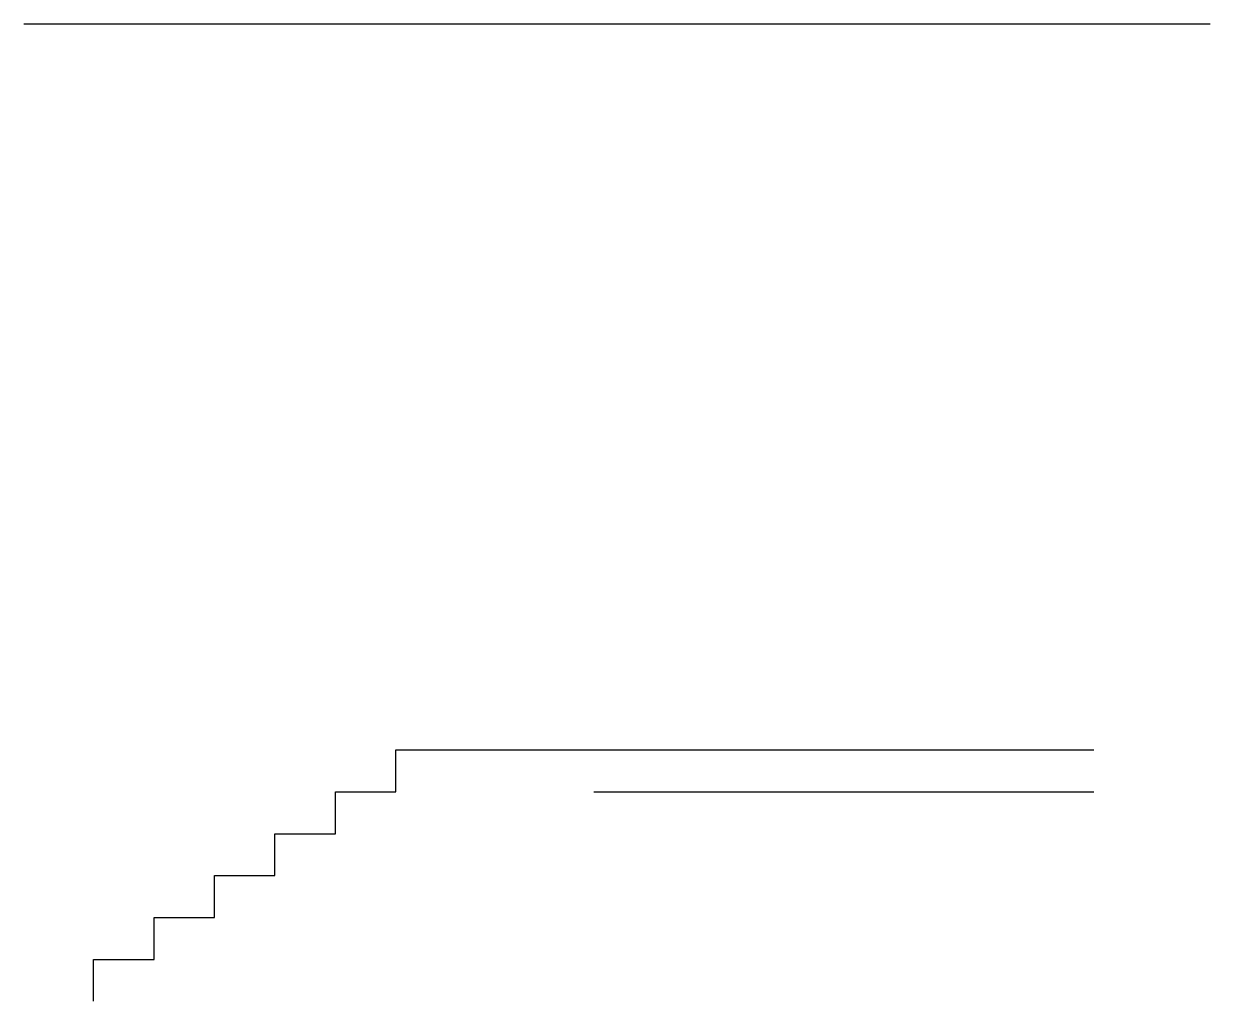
# Model space of a CAD drawing. Header units: metres. Extents: x -0.3 to 4.8, y 0 to 4.2.
import ezdxf

# ---------------------------------------------------------------- set-up
doc = ezdxf.new("R2010")
doc.units = ezdxf.units.M

msp = doc.modelspace()

# ---------------------------------------------------------------- linework, layer by layer
for p, q in [((-0.3, 4.2), (4.8, 4.2)), ((2.15, 0.9), (4.3, 0.9))]:
    msp.add_line(p, q)
msp.add_lwpolyline([(0, 0), (0, 0.18), (0.26, 0.18), (0.26, 0.36), (0.52, 0.36), (0.52, 0.54), (0.78, 0.54), (0.78, 0.72), (1.04, 0.72), (1.04, 0.9), (1.3, 0.9), (1.3, 1.08), (2.15, 1.08), (4.3, 1.08)])

doc.saveas('drawing.dxf')
